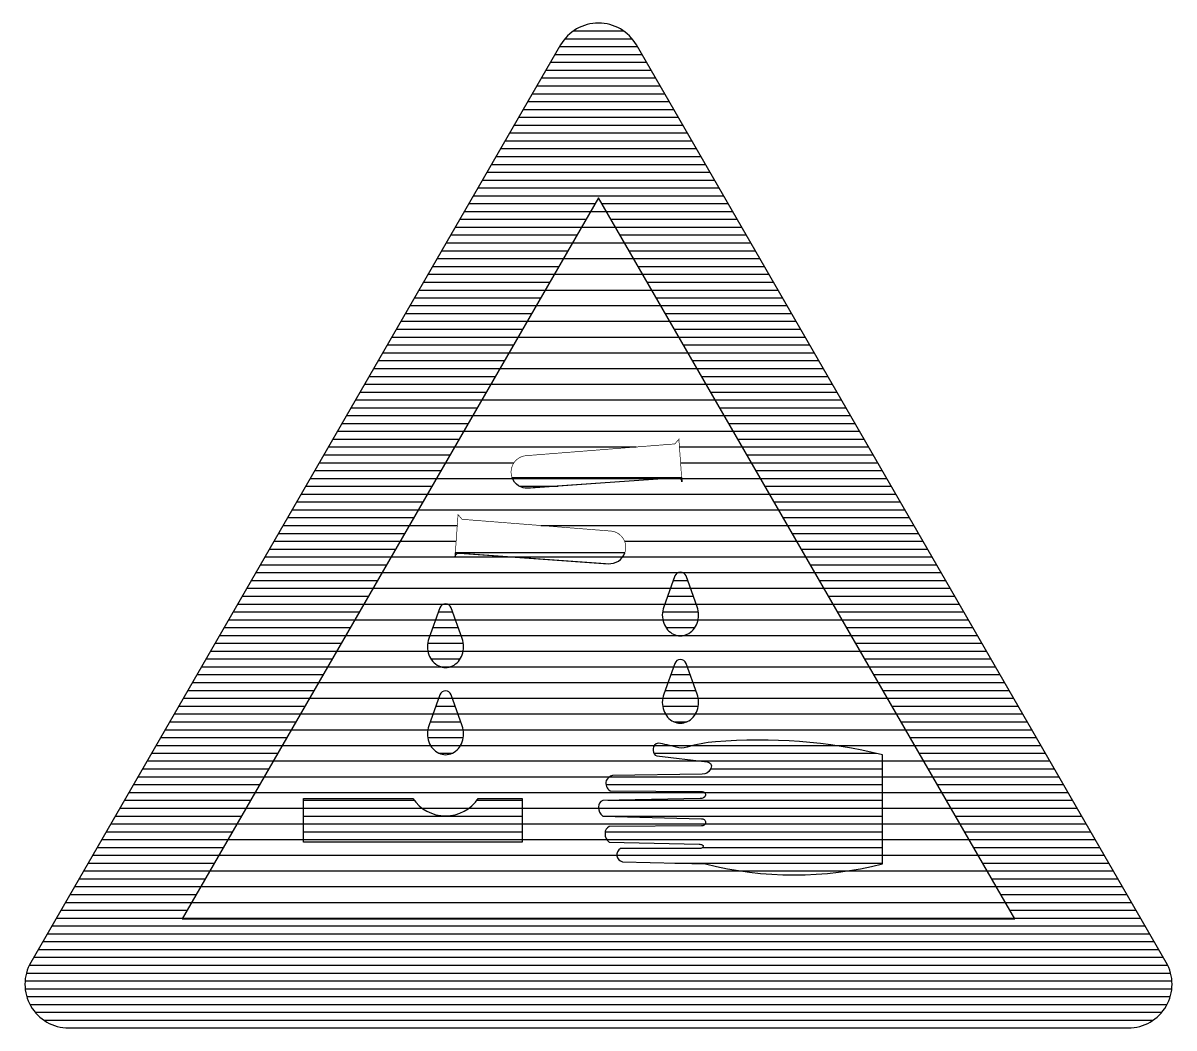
# Model space of a CAD drawing. Header units: millimetres. Extents: x -3 to 2253, y -3 to 1300.
# Drawn here: x 1298.13 to 1311.87, y 301 to 313 of the extents above; entities that cross this region are included whole.
import ezdxf

# ---------------------------------------------------------------- set-up
doc = ezdxf.new("R2010")
doc.units = ezdxf.units.MM
doc.layers.add('GEEL', color=2, linetype='Continuous')
doc.layers.add('VEILIG', color=7, linetype='Continuous')

# ---------------------------------------------------------------- blocks, each defined once
blk = doc.blocks.new('*X262')
at = {"color": 0}
for p, q in [((69.906, 15.75), (70.094, 15.75)), ((69.798, 15.562), (70.202, 15.562)), ((69.689, 15.375), (70.311, 15.375)), ((69.581, 15.188), (70.419, 15.188)), ((69.473, 15), (70.527, 15)), ((69.365, 14.812), (70.635, 14.812)), ((69.256, 14.625), (70.744, 14.625)), ((69.148, 14.438), (70.852, 14.438)), ((69.04, 14.25), (70.96, 14.25)), ((68.932, 14.062), (71.068, 14.062)), ((68.823, 13.875), (71.177, 13.875)), ((68.715, 13.688), (71.285, 13.688)), ((68.607, 13.5), (71.393, 13.5)), ((68.499, 13.312), (71.501, 13.312)), ((68.39, 13.125), (71.61, 13.125)), ((68.282, 12.938), (70.448, 12.938)), ((70.966, 12.938), (71.718, 12.938)), ((68.174, 12.75), (68.991, 12.75)), ((70.98, 12.75), (71.826, 12.75)), ((68.066, 12.562), (68.972, 12.562)), ((70.825, 12.562), (70.972, 12.562)), ((70.993, 12.562), (71.934, 12.562)), ((67.957, 12.375), (72.043, 12.375)), ((67.849, 12.188), (72.151, 12.188)), ((67.741, 12), (68.314, 12)), ((69.31, 12), (72.259, 12)), ((67.633, 11.812), (68.3, 11.812)), ((70.312, 11.812), (72.367, 11.812)), ((67.524, 11.625), (68.287, 11.625)), ((68.287, 11.625), (68.982, 11.625)), ((70.289, 11.625), (72.476, 11.625)), ((67.416, 11.438), (70.949, 11.438)), ((71.007, 11.438), (72.584, 11.438)), ((67.308, 11.25), (70.859, 11.25)), ((71.098, 11.25), (72.692, 11.25)), ((67.2, 11.062), (68.154, 11.062)), ((68.194, 11.062), (70.791, 11.062)), ((71.165, 11.062), (72.8, 11.062)), ((67.091, 10.875), (68.055, 10.875)), ((68.292, 10.875), (70.768, 10.875)), ((71.189, 10.875), (72.909, 10.875)), ((66.983, 10.688), (67.988, 10.688)), ((68.36, 10.688), (70.936, 10.688)), ((71.021, 10.688), (73.017, 10.688)), ((66.875, 10.5), (67.963, 10.5)), ((68.385, 10.5), (73.125, 10.5)), ((66.767, 10.312), (68.119, 10.312)), ((68.229, 10.312), (70.897, 10.312)), ((71.06, 10.312), (73.233, 10.312)), ((66.658, 10.125), (70.829, 10.125)), ((71.127, 10.125), (73.342, 10.125)), ((66.55, 9.938), (68.093, 9.938)), ((68.255, 9.938), (70.766, 9.938)), ((71.19, 9.938), (73.45, 9.938)), ((66.442, 9.75), (68.025, 9.75)), ((68.323, 9.75), (70.798, 9.75)), ((71.158, 9.75), (73.558, 9.75)), ((66.334, 9.562), (67.962, 9.562)), ((68.386, 9.562), (73.666, 9.562)), ((66.225, 9.375), (67.993, 9.375)), ((68.354, 9.375), (70.666, 9.375)), ((70.842, 9.375), (71.139, 9.375)), ((72.811, 9.375), (73.775, 9.375)), ((66.117, 9.188), (71.226, 9.188)), ((73.391, 9.188), (73.883, 9.188)), ((66.009, 9), (70.134, 9)), ((73.391, 9), (73.991, 9)), ((65.9, 8.812), (71.264, 8.812)), ((73.391, 8.812), (74.1, 8.812)), ((65.792, 8.625), (66.478, 8.625)), ((67.894, 8.625), (68.454, 8.625)), ((69.087, 8.625), (70, 8.625)), ((73.391, 8.625), (74.208, 8.625)), ((65.684, 8.438), (66.478, 8.438)), ((69.087, 8.438), (71.275, 8.438)), ((73.391, 8.438), (74.316, 8.438)), ((65.576, 8.25), (66.478, 8.25)), ((69.087, 8.25), (70.098, 8.25)), ((73.391, 8.25), (74.424, 8.25)), ((65.467, 8.062), (70.219, 8.062)), ((73.391, 8.062), (74.533, 8.062)), ((65.359, 7.875), (71.7, 7.875)), ((72.969, 7.875), (74.641, 7.875)), ((65.251, 7.688), (74.749, 7.688)), ((65.143, 7.5), (74.857, 7.5)), ((65.034, 7.312), (74.966, 7.312))]:
    blk.add_line(p, q, dxfattribs=at)
blk = doc.blocks.new('*X261')
at = {"color": 0}
for p, q in [((73.702, 83.906), (74.298, 83.906)), ((73.536, 83.719), (74.464, 83.719)), ((73.599, 83.812), (74.401, 83.812)), ((73.482, 83.625), (74.518, 83.625)), ((73.374, 83.438), (74.626, 83.438)), ((73.428, 83.531), (74.572, 83.531)), ((73.32, 83.344), (74.68, 83.344)), ((73.212, 83.156), (74.788, 83.156)), ((73.266, 83.25), (74.734, 83.25)), ((73.158, 83.062), (74.842, 83.062)), ((73.049, 82.875), (74.951, 82.875)), ((73.103, 82.969), (74.897, 82.969)), ((72.995, 82.781), (75.005, 82.781)), ((72.887, 82.594), (75.113, 82.594)), ((72.941, 82.688), (75.059, 82.688)), ((72.833, 82.5), (75.167, 82.5)), ((72.724, 82.312), (75.276, 82.312)), ((72.779, 82.406), (75.221, 82.406)), ((72.67, 82.219), (75.33, 82.219)), ((72.616, 82.125), (75.384, 82.125)), ((72.508, 81.938), (75.492, 81.938)), ((72.562, 82.031), (75.438, 82.031)), ((72.454, 81.844), (73.96, 81.844)), ((74.04, 81.844), (75.546, 81.844)), ((72.346, 81.656), (73.852, 81.656)), ((72.4, 81.75), (73.906, 81.75)), ((74.094, 81.75), (75.6, 81.75)), ((74.148, 81.656), (75.654, 81.656)), ((72.291, 81.562), (73.798, 81.562)), ((74.202, 81.562), (75.709, 81.562)), ((72.183, 81.375), (73.689, 81.375)), ((72.237, 81.469), (73.743, 81.469)), ((74.257, 81.469), (75.763, 81.469)), ((74.311, 81.375), (75.817, 81.375)), ((72.129, 81.281), (73.635, 81.281)), ((74.365, 81.281), (75.871, 81.281)), ((72.021, 81.094), (73.527, 81.094)), ((72.075, 81.188), (73.581, 81.188)), ((74.419, 81.188), (75.925, 81.188)), ((74.473, 81.094), (75.979, 81.094)), ((71.967, 81), (73.473, 81)), ((74.527, 81), (76.033, 81)), ((71.858, 80.812), (73.365, 80.812)), ((71.913, 80.906), (73.419, 80.906)), ((74.581, 80.906), (76.087, 80.906)), ((74.635, 80.812), (76.142, 80.812)), ((71.804, 80.719), (73.31, 80.719)), ((74.69, 80.719), (76.196, 80.719)), ((71.696, 80.531), (73.202, 80.531)), ((71.75, 80.625), (73.256, 80.625)), ((74.744, 80.625), (76.25, 80.625)), ((74.798, 80.531), (76.304, 80.531)), ((71.642, 80.438), (73.148, 80.438)), ((74.852, 80.438), (76.358, 80.438)), ((71.588, 80.344), (73.094, 80.344)), ((74.906, 80.344), (76.412, 80.344)), ((71.48, 80.156), (72.986, 80.156)), ((71.534, 80.25), (73.04, 80.25)), ((74.96, 80.25), (76.466, 80.25)), ((75.014, 80.156), (76.52, 80.156)), ((71.425, 80.062), (72.932, 80.062)), ((75.068, 80.062), (76.575, 80.062)), ((71.317, 79.875), (72.823, 79.875)), ((71.371, 79.969), (72.877, 79.969)), ((75.123, 79.969), (76.629, 79.969)), ((75.177, 79.875), (76.683, 79.875)), ((71.263, 79.781), (72.769, 79.781)), ((75.231, 79.781), (76.737, 79.781)), ((71.155, 79.594), (72.661, 79.594)), ((71.209, 79.688), (72.715, 79.688)), ((75.285, 79.688), (76.791, 79.688)), ((75.339, 79.594), (76.845, 79.594)), ((71.101, 79.5), (72.607, 79.5)), ((75.393, 79.5), (76.899, 79.5)), ((70.992, 79.312), (72.499, 79.312)), ((71.047, 79.406), (72.553, 79.406)), ((75.447, 79.406), (76.953, 79.406)), ((75.501, 79.312), (77.008, 79.312)), ((70.938, 79.219), (72.444, 79.219)), ((75.556, 79.219), (77.062, 79.219)), ((70.83, 79.031), (72.336, 79.031)), ((70.884, 79.125), (72.39, 79.125)), ((75.61, 79.125), (77.116, 79.125)), ((75.664, 79.031), (77.17, 79.031)), ((70.776, 78.938), (72.282, 78.938)), ((75.718, 78.938), (77.224, 78.938)), ((70.668, 78.75), (72.174, 78.75)), ((70.722, 78.844), (72.228, 78.844)), ((75.772, 78.844), (77.278, 78.844)), ((75.826, 78.75), (77.332, 78.75)), ((70.614, 78.656), (72.12, 78.656)), ((75.88, 78.656), (77.386, 78.656)), ((70.505, 78.469), (72.011, 78.469)), ((70.559, 78.562), (72.066, 78.562)), ((72.972, 78.562), (74.825, 78.562)), ((73.056, 78.469), (73.513, 78.469)), ((74.972, 78.562), (74.993, 78.562)), ((75.934, 78.562), (77.441, 78.562)), ((75.989, 78.469), (77.495, 78.469)), ((70.451, 78.375), (71.957, 78.375)), ((76.043, 78.375), (77.549, 78.375)), ((70.397, 78.281), (71.903, 78.281)), ((76.097, 78.281), (77.603, 78.281)), ((70.289, 78.094), (71.795, 78.094)), ((70.343, 78.188), (71.849, 78.188)), ((76.151, 78.188), (77.657, 78.188)), ((76.205, 78.094), (77.711, 78.094)), ((70.235, 78), (71.741, 78)), ((76.259, 78), (77.765, 78)), ((70.126, 77.812), (71.633, 77.812)), ((70.181, 77.906), (71.687, 77.906)), ((76.313, 77.906), (77.819, 77.906)), ((76.367, 77.812), (77.874, 77.812)), ((70.072, 77.719), (71.578, 77.719)), ((76.422, 77.719), (77.928, 77.719)), ((69.964, 77.531), (71.47, 77.531)), ((70.018, 77.625), (71.524, 77.625)), ((72.982, 77.625), (74.289, 77.625)), ((76.476, 77.625), (77.982, 77.625)), ((76.53, 77.531), (78.036, 77.531)), ((69.91, 77.438), (71.416, 77.438)), ((74.949, 77.438), (75.007, 77.438)), ((76.584, 77.438), (78.09, 77.438)), ((69.802, 77.25), (71.308, 77.25)), ((69.856, 77.344), (71.362, 77.344)), ((74.859, 77.25), (75.098, 77.25)), ((74.892, 77.344), (75.064, 77.344)), ((76.638, 77.344), (78.144, 77.344)), ((76.692, 77.25), (78.198, 77.25)), ((69.748, 77.156), (71.254, 77.156)), ((74.825, 77.156), (75.132, 77.156)), ((76.746, 77.156), (78.252, 77.156)), ((69.639, 76.969), (71.145, 76.969)), ((69.693, 77.062), (71.2, 77.062)), ((72.089, 76.969), (72.259, 76.969)), ((72.154, 77.062), (72.194, 77.062)), ((74.764, 76.969), (75.192, 76.969)), ((74.791, 77.062), (75.165, 77.062)), ((76.8, 77.062), (78.307, 77.062)), ((76.855, 76.969), (78.361, 76.969)), ((69.585, 76.875), (71.091, 76.875)), ((72.055, 76.875), (72.292, 76.875)), ((74.768, 76.875), (75.189, 76.875)), ((76.909, 76.875), (78.415, 76.875)), ((69.477, 76.688), (70.983, 76.688)), ((69.531, 76.781), (71.037, 76.781)), ((71.988, 76.688), (72.36, 76.688)), ((72.022, 76.781), (72.326, 76.781)), ((74.806, 76.781), (75.151, 76.781)), ((74.936, 76.688), (75.021, 76.688)), ((76.963, 76.781), (78.469, 76.781)), ((77.017, 76.688), (78.523, 76.688)), ((69.423, 76.594), (70.929, 76.594)), ((71.96, 76.594), (72.387, 76.594)), ((77.071, 76.594), (78.577, 76.594)), ((69.315, 76.406), (70.821, 76.406)), ((69.369, 76.5), (70.875, 76.5)), ((71.963, 76.5), (72.385, 76.5)), ((71.999, 76.406), (72.349, 76.406)), ((77.125, 76.5), (78.631, 76.5)), ((77.179, 76.406), (78.685, 76.406)), ((69.26, 76.312), (70.767, 76.312)), ((72.119, 76.312), (72.229, 76.312)), ((74.897, 76.312), (75.06, 76.312)), ((77.233, 76.312), (78.74, 76.312)), ((69.206, 76.219), (70.712, 76.219)), ((74.863, 76.219), (75.094, 76.219)), ((77.288, 76.219), (78.794, 76.219)), ((69.098, 76.031), (70.604, 76.031)), ((69.152, 76.125), (70.658, 76.125)), ((74.795, 76.031), (75.161, 76.031)), ((74.829, 76.125), (75.127, 76.125)), ((77.342, 76.125), (78.848, 76.125)), ((77.396, 76.031), (78.902, 76.031)), ((69.044, 75.938), (70.55, 75.938)), ((72.093, 75.938), (72.255, 75.938)), ((74.766, 75.938), (75.19, 75.938)), ((77.45, 75.938), (78.956, 75.938)), ((68.936, 75.75), (70.442, 75.75)), ((68.99, 75.844), (70.496, 75.844)), ((72.025, 75.75), (72.323, 75.75)), ((72.059, 75.844), (72.289, 75.844)), ((74.765, 75.844), (75.191, 75.844)), ((74.798, 75.75), (75.158, 75.75)), ((77.504, 75.844), (79.01, 75.844)), ((77.558, 75.75), (79.064, 75.75)), ((68.882, 75.656), (70.388, 75.656)), ((71.991, 75.656), (72.357, 75.656)), ((74.9, 75.656), (75.057, 75.656)), ((77.612, 75.656), (79.118, 75.656)), ((68.773, 75.469), (70.279, 75.469)), ((68.827, 75.562), (70.334, 75.562)), ((71.961, 75.469), (72.387, 75.469)), ((71.962, 75.562), (72.386, 75.562)), ((77.666, 75.562), (79.173, 75.562)), ((77.721, 75.469), (79.227, 75.469)), ((68.719, 75.375), (70.225, 75.375)), ((71.993, 75.375), (72.354, 75.375)), ((74.666, 75.375), (74.842, 75.375)), ((75.139, 75.375), (76.811, 75.375)), ((77.775, 75.375), (79.281, 75.375)), ((68.611, 75.188), (70.117, 75.188)), ((68.665, 75.281), (70.171, 75.281)), ((72.094, 75.281), (72.254, 75.281)), ((74.659, 75.281), (77.316, 75.281)), ((75.226, 75.188), (77.391, 75.188)), ((77.829, 75.281), (79.335, 75.281)), ((77.883, 75.188), (79.389, 75.188)), ((68.557, 75.094), (70.063, 75.094)), ((75.34, 75.094), (77.391, 75.094)), ((77.937, 75.094), (79.443, 75.094)), ((68.448, 74.906), (69.955, 74.906)), ((68.503, 75), (70.009, 75)), ((74.09, 74.906), (77.391, 74.906)), ((74.134, 75), (77.391, 75)), ((77.991, 75), (79.497, 75)), ((78.045, 74.906), (79.552, 74.906)), ((68.394, 74.812), (69.9, 74.812)), ((75.264, 74.812), (77.391, 74.812)), ((78.1, 74.812), (79.606, 74.812)), ((68.286, 74.625), (69.792, 74.625)), ((68.34, 74.719), (69.846, 74.719)), ((70.478, 74.719), (71.799, 74.719)), ((70.478, 74.625), (71.894, 74.625)), ((72.454, 74.625), (73.087, 74.625)), ((72.549, 74.719), (73.087, 74.719)), ((74, 74.625), (77.391, 74.625)), ((74.11, 74.719), (77.391, 74.719)), ((78.154, 74.719), (79.66, 74.719)), ((78.208, 74.625), (79.714, 74.625)), ((68.232, 74.531), (69.738, 74.531)), ((70.478, 74.531), (73.087, 74.531)), ((74.05, 74.531), (77.391, 74.531)), ((78.262, 74.531), (79.768, 74.531)), ((68.124, 74.344), (69.63, 74.344)), ((68.178, 74.438), (69.684, 74.438)), ((70.478, 74.438), (73.087, 74.438)), ((70.478, 74.344), (73.087, 74.344)), ((74.079, 74.344), (77.391, 74.344)), ((75.275, 74.438), (77.391, 74.438)), ((78.316, 74.438), (79.822, 74.438)), ((78.37, 74.344), (79.876, 74.344)), ((68.07, 74.25), (69.576, 74.25)), ((70.478, 74.25), (73.087, 74.25)), ((74.098, 74.25), (77.391, 74.25)), ((78.424, 74.25), (79.93, 74.25)), ((68.015, 74.156), (69.522, 74.156)), ((75.246, 74.156), (77.391, 74.156)), ((78.478, 74.156), (79.985, 74.156)), ((67.907, 73.969), (69.413, 73.969)), ((67.961, 74.062), (69.467, 74.062)), ((74.219, 74.062), (77.391, 74.062)), ((74.913, 73.969), (77.391, 73.969)), ((78.533, 74.062), (80.039, 74.062)), ((78.587, 73.969), (80.093, 73.969)), ((67.853, 73.875), (69.359, 73.875)), ((75.7, 73.875), (76.969, 73.875)), ((78.641, 73.875), (80.147, 73.875)), ((67.745, 73.688), (69.251, 73.688)), ((67.799, 73.781), (69.305, 73.781)), ((78.695, 73.781), (80.201, 73.781)), ((78.749, 73.688), (80.255, 73.688)), ((67.691, 73.594), (69.197, 73.594)), ((78.803, 73.594), (80.309, 73.594)), ((67.582, 73.406), (69.089, 73.406)), ((67.637, 73.5), (69.143, 73.5)), ((78.857, 73.5), (80.363, 73.5)), ((78.911, 73.406), (80.418, 73.406)), ((67.528, 73.312), (69.034, 73.312)), ((78.966, 73.312), (80.472, 73.312)), ((67.42, 73.125), (80.58, 73.125)), ((67.474, 73.219), (80.526, 73.219)), ((67.366, 73.031), (80.634, 73.031)), ((67.258, 72.844), (80.742, 72.844)), ((67.312, 72.938), (80.688, 72.938)), ((67.205, 72.75), (80.795, 72.75)), ((67.154, 72.562), (80.846, 72.562)), ((67.17, 72.656), (80.83, 72.656)), ((67.155, 72.469), (80.845, 72.469)), ((67.174, 72.375), (80.826, 72.375)), ((67.211, 72.281), (80.789, 72.281)), ((67.274, 72.188), (80.726, 72.188)), ((67.376, 72.094), (80.624, 72.094)), ((67.674, 72), (80.326, 72))]:
    blk.add_line(p, q, dxfattribs=at)
blk = doc.blocks.new('0703')
at = {"layer": 'VEILIG'}
blk.add_line((0.825, 2.562), (0.972, 2.562), dxfattribs=at)
for points in [[(6.778, -3.217), (0.452, 7.739, 0.57735), (-0.452, 7.739), (-6.778, -3.217, 0.57735), (-6.326, -4), (6.326, -4, 0.57735)], [(0.996, 2.522, 0.414214), (0.94, 2.571), (-0.834, 2.444, -0.337579), (-1.032, 2.574), (0.992, 2.574)], [(-1.713, 1.622, -0.414214), (-1.658, 1.671), (0.116, 1.544, 0.337579), (0.315, 1.674), (-1.71, 1.674)], [(0.779, 0.835, 0.09274), (0.825, 0.756, 0.103007), (0.897, 0.701, 0.111664), (0.978, 0.683, 0.111664), (1.06, 0.701, 0.103007), (1.131, 0.756, 0.09274), (1.178, 0.835, 0.086591), (1.195, 0.932, 0.086591), (1.178, 1.028), (1.045, 1.397, 0.702867), (0.911, 1.397), (0.779, 1.028, 0.086591), (0.762, 0.932, 0.086591)], [(-1.61, 0.553, 0.086591), (-1.627, 0.65), (-1.759, 1.018, 0.702867), (-1.893, 1.018), (-2.026, 0.65, 0.086591), (-2.042, 0.553, 0.086591), (-2.026, 0.457, 0.09274), (-1.979, 0.377, 0.103007), (-1.907, 0.323, 0.111664), (-1.826, 0.304, 0.111664), (-1.745, 0.323, 0.103007), (-1.673, 0.377, 0.09274), (-1.627, 0.457, 0.086591)], [(1.131, -0.288, 0.09274), (1.178, -0.209, 0.086591), (1.195, -0.112, 0.086591), (1.178, -0.015), (1.045, 0.353, 0.702867), (0.911, 0.353), (0.779, -0.015, 0.086591), (0.762, -0.112, 0.086591), (0.779, -0.209, 0.09274), (0.825, -0.288, 0.103007), (0.897, -0.342, 0.111664), (0.978, -0.361, 0.111664), (1.06, -0.342, 0.103007)], [(-2.026, -0.584, 0.09274), (-1.979, -0.664, 0.103007), (-1.907, -0.718, 0.111664), (-1.826, -0.737, 0.111664), (-1.745, -0.718, 0.103007), (-1.673, -0.664, 0.09274), (-1.627, -0.584, 0.086591), (-1.61, -0.488, 0.086591), (-1.627, -0.391), (-1.759, -0.022, 0.702867), (-1.893, -0.022), (-2.026, -0.391, 0.086591), (-2.042, -0.488, 0.086591)], [(3.391, -0.737, 0.080083), (1.396, -0.583, 0.053619), (1.057, -0.648, -0.149664), (0.926, -0.648, 0.039426), (0.711, -0.6, 0.396853), (0.652, -0.667, -0.018776), (0.652, -0.687, 0.33322), (0.697, -0.751), (1.296, -0.821, -0.603728), (1.334, -0.915, -0.260554), (1.239, -0.971), (0.167, -0.984, 0.197132), (0.093, -1.046), (0.092, -1.048, 0.321585), (0.139, -1.169), (1.228, -1.178, -0.458647), (1.278, -1.217), (1.278, -1.221, -0.39213), (1.215, -1.26), (0.05, -1.282, 0.313555), (0, -1.361), (0, -1.365, 0.251719), (0.05, -1.469), (1.228, -1.504, -0.458258), (1.278, -1.543), (1.278, -1.547, -0.457614), (1.228, -1.586), (0.128, -1.595, 0.312849), (0.078, -1.674), (0.078, -1.678, 0.248934), (0.128, -1.782), (1.2, -1.806, -0.051099), (1.221, -1.808, -0.064948), (1.237, -1.814, -0.104203), (1.249, -1.823, -0.174705), (1.252, -1.832, -0.174705), (1.249, -1.841, -0.104203), (1.237, -1.851, -0.064948), (1.221, -1.856, -0.051099), (1.2, -1.858), (0.261, -1.858, 0.683307), (0.287, -2.015), (1.278, -2.041, 0.12388), (3.391, -2.041)], [(-3.522, -1.78), (-3.522, -1.258), (-2.217, -1.258, 0.535184), (-1.435, -1.258), (-0.913, -1.258), (-0.913, -1.78)]]:
    blk.add_lwpolyline(points, format="xyb", close=True, dxfattribs=at)
blk.add_lwpolyline([(4.97, -2.696), (0, 5.913), (-4.97, -2.696)], close=True, dxfattribs=at)
at = {"layer": 'VEILIG', "const_width": 0.00783}
for points in [[(0.96, 3.03), (0.996, 2.522, 0.414214), (0.94, 2.571), (-0.834, 2.444, -1), (-0.862, 2.834), (0.911, 2.974)], [(-1.677, 2.13), (-1.713, 1.622, -0.414214), (-1.658, 1.671), (0.116, 1.544, 1), (0.144, 1.934), (-1.629, 2.074)]]:
    blk.add_lwpolyline(points, format="xyb", close=True, dxfattribs=at)
at = {"layer": 'GEEL'}
blk.add_blockref('*X262', (-70, -10), dxfattribs=at)
at = {"layer": 'VEILIG'}
blk.add_blockref('*X261', (-74, -76), dxfattribs=at)

msp = doc.modelspace()

# ---------------------------------------------------------------- block references
msp.add_blockref('0703', (1305, 305))

doc.saveas('drawing.dxf')
